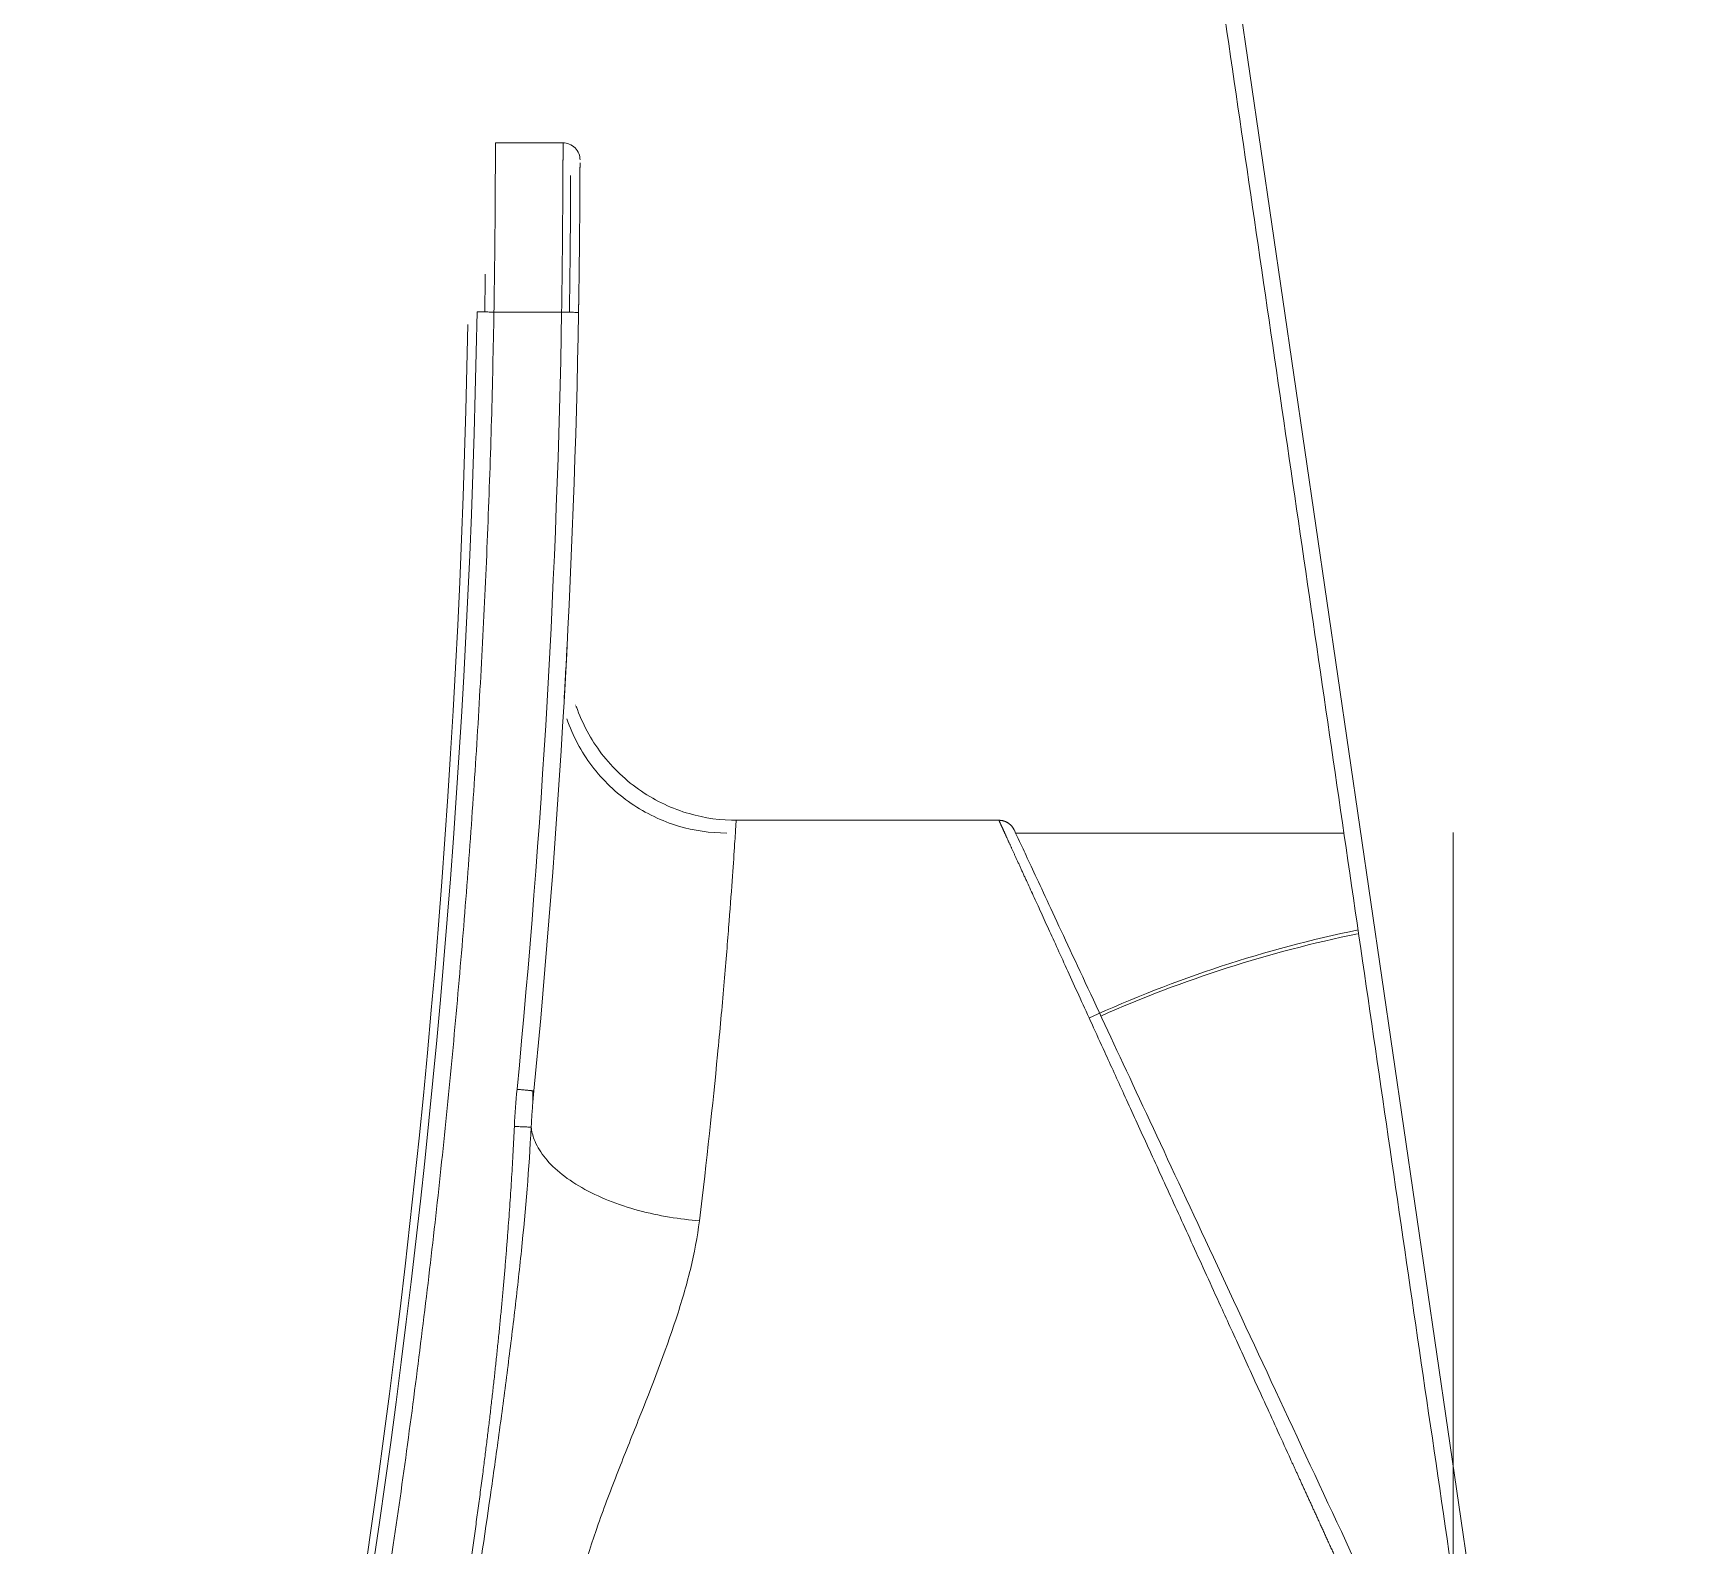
# Model space of a CAD drawing. Header units: millimetres. Extents: x 11618 to 13994, y -5897 to -2537.
# Drawn here: x 13370.9 to 13419.48, y -4752.39 to -4707.69 of the extents above; entities that cross this region are included whole.
import ezdxf

# ---------------------------------------------------------------- set-up
doc = ezdxf.new("R2010")
doc.units = ezdxf.units.MM

msp = doc.modelspace()

# ---------------------------------------------------------------- linework, layer by layer
at = {"linetype": 'Continuous', "lineweight": 13, "extrusion": (-1, -2.22045e-16, 0)}
for p, q in [((13405.601, -4700.154), (13419.48, -4795.171)), ((13384.535, -4715.947), (13386.535, -4715.947))]:
    msp.add_line(p, q, dxfattribs=at)
at = {"linetype": 'Continuous', "lineweight": 18, "extrusion": (-1, -2.22045e-16, 0)}
for p, q in [((13386.578, -4710.947), (13384.578, -4710.947)), ((13391.694, -4730.967), (13399.46, -4730.967)), ((13399.956, -4731.346), (13409.66, -4731.346))]:
    msp.add_line(p, q, dxfattribs=at)
at = {"linetype": 'Continuous', "lineweight": 18, "extrusion": (0, 0, -1)}
for centre, end in [((-13098.694, -4710.947), 196.38888), ((-13098.417, -4711.326), 197.2908)]:
    msp.add_arc(centre, 285.385, 181.00213, end, dxfattribs=at)
at = {"linetype": 'Continuous', "lineweight": 18}
for centre, radius, start, end in [((13098.694, -4710.947), 288.385, 354.42462, 359.00483), ((13417.541, -4770.448), 37, 101.6359, 114.6039)]:
    msp.add_arc(centre, radius, start, end, dxfattribs=at)
at = {"linetype": 'Continuous', "lineweight": 13}
msp.add_ellipse((13417.541, -4770.368), major_axis=(37, 0), ratio=0.994731, start_param=1.77424, end_param=1.990134, dxfattribs=at)
at = {"linetype": 'Continuous', "lineweight": 18}
for points, degree in [([(13418.998, -4795.272), (13405.114, -4700.225)], 1), ([(13384.535, -4715.947), (13384.545, -4715.293), (13384.561, -4713.987), (13384.574, -4712.318), (13384.578, -4711.219), (13384.578, -4710.947), (13384.578, -4710.947)], 3), ([(13384.264, -4715.939), (13384.269, -4715.562), (13384.274, -4715.189), (13384.278, -4714.829)], 3), ([(13385.216, -4738.917), (13385.962, -4731.278), (13386.402, -4723.621), (13386.535, -4715.947)], 3), ([(13386.956, -4727.567), (13386.953, -4727.561), (13386.95, -4727.559), (13386.947, -4727.561)], 3), ([(13386.977, -4727.627), (13386.972, -4727.612), (13386.967, -4727.605), (13386.961, -4727.607)], 3), ([(13399.729, -4731.046), (13399.604, -4730.967), (13399.457, -4730.967)], 2), ([(13399.729, -4731.046), (13399.852, -4731.126), (13399.915, -4731.259)], 2), ([(13385.138, -4740.015), (13385.156, -4739.638), (13385.182, -4739.272), (13385.216, -4738.917)], 3), ([(13385.685, -4739.284), (13385.68, -4738.956)], 1)]:
    msp.add_open_spline(points, degree=degree, dxfattribs=at)
for points, degree, knots in [([(13386.535, -4715.947), (13386.535, -4715.936), (13386.535, -4715.913), (13386.536, -4715.879), (13386.536, -4715.844), (13386.537, -4715.809), (13386.538, -4715.774), (13386.538, -4715.739), (13386.539, -4715.704), (13386.539, -4715.668), (13386.54, -4715.633), (13386.54, -4715.597), (13386.541, -4715.561), (13386.541, -4715.525), (13386.542, -4715.489), (13386.542, -4715.452), (13386.543, -4715.415), (13386.543, -4715.379), (13386.543, -4715.342), (13386.544, -4715.305), (13386.544, -4715.268), (13386.545, -4715.23), (13386.545, -4715.193), (13386.546, -4715.155), (13386.546, -4715.117), (13386.547, -4715.08), (13386.547, -4715.042), (13386.548, -4715.003), (13386.548, -4714.965), (13386.549, -4714.927), (13386.549, -4714.888), (13386.549, -4714.85), (13386.55, -4714.811), (13386.55, -4714.772), (13386.551, -4714.733), (13386.551, -4714.694), (13386.552, -4714.655), (13386.552, -4714.616), (13386.552, -4714.577), (13386.553, -4714.537), (13386.553, -4714.498), (13386.554, -4714.459), (13386.554, -4714.419), (13386.554, -4714.379), (13386.555, -4714.34), (13386.555, -4714.3), (13386.556, -4714.26), (13386.556, -4714.22), (13386.556, -4714.18), (13386.557, -4714.14), (13386.557, -4714.1), (13386.557, -4714.06), (13386.558, -4714.02), (13386.558, -4713.98), (13386.559, -4713.94), (13386.559, -4713.9), (13386.559, -4713.86), (13386.56, -4713.82), (13386.56, -4713.78), (13386.56, -4713.739), (13386.561, -4713.699), (13386.561, -4713.659), (13386.561, -4713.619), (13386.562, -4713.579), (13386.562, -4713.539), (13386.562, -4713.499), (13386.563, -4713.459), (13386.563, -4713.419), (13386.563, -4713.38), (13386.564, -4713.34), (13386.564, -4713.3), (13386.564, -4713.261), (13386.564, -4713.221), (13386.565, -4713.182), (13386.565, -4713.143), (13386.565, -4713.103), (13386.566, -4713.064), (13386.566, -4713.025), (13386.566, -4712.986), (13386.566, -4712.948), (13386.567, -4712.909), (13386.567, -4712.871), (13386.567, -4712.832), (13386.568, -4712.794), (13386.568, -4712.756), (13386.568, -4712.718), (13386.568, -4712.681), (13386.569, -4712.643), (13386.569, -4712.606), (13386.569, -4712.569), (13386.569, -4712.532), (13386.57, -4712.495), (13386.57, -4712.459), (13386.57, -4712.423), (13386.57, -4712.387), (13386.57, -4712.351), (13386.571, -4712.316), (13386.571, -4712.28), (13386.571, -4712.245), (13386.571, -4712.211), (13386.572, -4712.176), (13386.572, -4712.142), (13386.572, -4712.109), (13386.572, -4712.075), (13386.572, -4712.042), (13386.572, -4712.009), (13386.573, -4711.976), (13386.573, -4711.944), (13386.573, -4711.912), (13386.573, -4711.881), (13386.573, -4711.85), (13386.574, -4711.819), (13386.574, -4711.789), (13386.574, -4711.759), (13386.574, -4711.729), (13386.574, -4711.7), (13386.574, -4711.671), (13386.575, -4711.643), (13386.575, -4711.615), (13386.575, -4711.588), (13386.575, -4711.561), (13386.575, -4711.534), (13386.575, -4711.508), (13386.575, -4711.482), (13386.575, -4711.457), (13386.576, -4711.433), (13386.576, -4711.409), (13386.576, -4711.385), (13386.576, -4711.362), (13386.576, -4711.339), (13386.576, -4711.317), (13386.576, -4711.296), (13386.576, -4711.275), (13386.576, -4711.255), (13386.577, -4711.235), (13386.577, -4711.216), (13386.577, -4711.197), (13386.577, -4711.179), (13386.577, -4711.162), (13386.577, -4711.145), (13386.577, -4711.129), (13386.577, -4711.113), (13386.577, -4711.098), (13386.577, -4711.084), (13386.577, -4711.07), (13386.577, -4711.057), (13386.577, -4711.049), (13386.577, -4711.044), (13386.577, -4711.044)], 3, [0, 0, 0, 0, 0.004985, 0.009997, 0.015035, 0.0201, 0.025191, 0.030308, 0.035452, 0.040622, 0.045819, 0.051042, 0.056291, 0.061567, 0.06687, 0.072199, 0.077554, 0.082936, 0.088344, 0.093778, 0.099239, 0.104727, 0.110241, 0.115781, 0.121348, 0.126941, 0.13256, 0.138206, 0.143879, 0.149578, 0.155303, 0.161055, 0.166833, 0.172637, 0.178468, 0.184326, 0.19021, 0.19612, 0.202057, 0.20802, 0.214009, 0.220025, 0.226068, 0.232137, 0.238232, 0.244354, 0.250502, 0.256677, 0.262878, 0.269105, 0.275359, 0.28164, 0.287946, 0.29428, 0.300639, 0.307025, 0.313438, 0.319877, 0.326342, 0.332834, 0.339352, 0.345897, 0.352468, 0.359066, 0.36569, 0.37234, 0.379017, 0.38572, 0.39245, 0.399206, 0.405989, 0.412798, 0.419634, 0.426495, 0.433384, 0.440299, 0.44724, 0.454207, 0.461202, 0.468222, 0.475269, 0.482342, 0.489442, 0.496568, 0.503721, 0.5109, 0.518106, 0.525338, 0.532596, 0.539881, 0.547192, 0.55453, 0.561894, 0.569285, 0.576702, 0.584146, 0.591615, 0.599112, 0.606635, 0.614184, 0.621759, 0.629362, 0.63699, 0.644645, 0.652327, 0.660034, 0.667769, 0.675529, 0.683317, 0.69113, 0.69897, 0.706837, 0.714729, 0.722649, 0.730595, 0.738567, 0.746565, 0.754591, 0.762642, 0.77072, 0.778824, 0.786955, 0.795112, 0.803296, 0.811506, 0.819743, 0.828006, 0.836295, 0.844611, 0.852954, 0.861322, 0.869718, 0.878139, 0.886587, 0.895062, 0.903563, 0.91209, 0.920644, 0.929224, 0.937831, 0.946464, 0.955124, 0.96381, 0.972522, 0.981261, 0.990026, 0.998818, 1, 1, 1, 1]), ([(13387.078, -4711.448), (13387.078, -4711.389), (13387.057, -4711.262), (13386.943, -4711.084), (13386.764, -4710.969), (13386.637, -4710.947), (13386.578, -4710.947)], 3, [0, 0, 0, 0, 0.249564, 0.49971, 0.749856, 1, 1, 1, 1]), ([(13387.035, -4715.956), (13387.035, -4715.946), (13387.035, -4715.924), (13387.036, -4715.892), (13387.036, -4715.859), (13387.037, -4715.825), (13387.038, -4715.79), (13387.038, -4715.754), (13387.039, -4715.718), (13387.039, -4715.68), (13387.04, -4715.642), (13387.041, -4715.603), (13387.041, -4715.564), (13387.042, -4715.523), (13387.043, -4715.482), (13387.043, -4715.44), (13387.044, -4715.397), (13387.045, -4715.353), (13387.045, -4715.309), (13387.046, -4715.263), (13387.047, -4715.217), (13387.047, -4715.171), (13387.048, -4715.123), (13387.049, -4715.075), (13387.049, -4715.026), (13387.05, -4714.977), (13387.051, -4714.926), (13387.051, -4714.875), (13387.052, -4714.824), (13387.053, -4714.772), (13387.054, -4714.719), (13387.054, -4714.665), (13387.055, -4714.611), (13387.056, -4714.556), (13387.056, -4714.501), (13387.057, -4714.445), (13387.058, -4714.389), (13387.058, -4714.332), (13387.059, -4714.275), (13387.06, -4714.217), (13387.06, -4714.159), (13387.061, -4714.1), (13387.062, -4714.041), (13387.062, -4713.982), (13387.063, -4713.922), (13387.063, -4713.862), (13387.064, -4713.802), (13387.065, -4713.741), (13387.065, -4713.68), (13387.066, -4713.619), (13387.066, -4713.558), (13387.067, -4713.497), (13387.067, -4713.436), (13387.068, -4713.375), (13387.068, -4713.313), (13387.069, -4713.252), (13387.069, -4713.191), (13387.07, -4713.13), (13387.07, -4713.07), (13387.071, -4713.009), (13387.071, -4712.949), (13387.072, -4712.889), (13387.072, -4712.83), (13387.073, -4712.771), (13387.073, -4712.713), (13387.073, -4712.655), (13387.074, -4712.598), (13387.074, -4712.538), (13387.074, -4712.478), (13387.075, -4712.416), (13387.075, -4712.356), (13387.075, -4712.29), (13387.076, -4712.194), (13387.076, -4712.052), (13387.077, -4711.867), (13387.077, -4711.749), (13387.077, -4711.691), (13387.077, -4711.688), (13387.077, -4711.685), (13387.077, -4711.682), (13387.077, -4711.678), (13387.077, -4711.674), (13387.078, -4711.669), (13387.078, -4711.664), (13387.078, -4711.659), (13387.078, -4711.654), (13387.078, -4711.648), (13387.078, -4711.642), (13387.078, -4711.635), (13387.078, -4711.629), (13387.078, -4711.622), (13387.078, -4711.615), (13387.078, -4711.608), (13387.078, -4711.601), (13387.078, -4711.593), (13387.078, -4711.585), (13387.078, -4711.578), (13387.078, -4711.57), (13387.078, -4711.562), (13387.078, -4711.554), (13387.078, -4711.546), (13387.078, -4711.539), (13387.078, -4711.535), (13387.078, -4711.533)], 3, [0, 0, 0, 0, 0.005075, 0.010285, 0.015631, 0.021111, 0.026727, 0.032479, 0.038365, 0.044386, 0.050543, 0.056834, 0.06326, 0.069821, 0.076517, 0.083348, 0.090313, 0.097413, 0.104648, 0.112018, 0.119522, 0.127161, 0.134935, 0.142843, 0.150886, 0.159064, 0.167376, 0.175824, 0.184405, 0.193121, 0.201972, 0.210958, 0.220077, 0.229332, 0.238721, 0.248244, 0.257902, 0.267694, 0.27762, 0.28768, 0.297875, 0.308204, 0.318666, 0.329263, 0.339993, 0.350857, 0.361854, 0.372984, 0.384248, 0.395645, 0.407175, 0.418838, 0.430633, 0.442562, 0.454624, 0.466818, 0.479146, 0.491607, 0.504201, 0.516929, 0.529791, 0.542787, 0.555919, 0.569186, 0.58259, 0.59613, 0.609809, 0.623625, 0.639473, 0.655324, 0.67118, 0.687041, 0.709389, 0.75242, 0.816161, 0.900608, 0.901772, 0.903134, 0.904694, 0.906452, 0.908408, 0.910562, 0.912914, 0.915464, 0.918212, 0.921158, 0.924302, 0.927644, 0.931184, 0.934922, 0.938858, 0.942991, 0.947323, 0.951852, 0.956579, 0.961504, 0.966626, 0.971947, 0.977464, 0.98318, 0.989093, 0.995204, 1, 1, 1, 1]), ([(13386.764, -4715.95), (13386.765, -4715.948), (13386.765, -4715.931), (13386.765, -4715.901), (13386.766, -4715.86), (13386.767, -4715.818), (13386.767, -4715.775), (13386.768, -4715.731), (13386.769, -4715.687), (13386.769, -4715.642), (13386.77, -4715.596), (13386.771, -4715.549), (13386.771, -4715.502), (13386.772, -4715.453), (13386.773, -4715.405), (13386.773, -4715.355), (13386.774, -4715.305), (13386.775, -4715.254), (13386.775, -4715.202), (13386.776, -4715.15), (13386.777, -4715.097), (13386.777, -4715.043), (13386.778, -4714.989), (13386.779, -4714.935), (13386.78, -4714.879), (13386.78, -4714.824), (13386.781, -4714.767), (13386.782, -4714.71), (13386.782, -4714.653), (13386.783, -4714.595), (13386.784, -4714.537), (13386.784, -4714.478), (13386.785, -4714.419), (13386.785, -4714.36), (13386.786, -4714.3), (13386.787, -4714.24), (13386.787, -4714.18), (13386.788, -4714.119), (13386.788, -4714.059), (13386.789, -4713.998), (13386.79, -4713.937), (13386.79, -4713.875), (13386.791, -4713.814), (13386.791, -4713.753), (13386.792, -4713.692), (13386.792, -4713.631), (13386.793, -4713.569), (13386.793, -4713.509), (13386.794, -4713.448), (13386.794, -4713.387), (13386.795, -4713.327), (13386.795, -4713.268), (13386.795, -4713.208), (13386.796, -4713.149), (13386.796, -4713.091), (13386.797, -4713.033), (13386.797, -4712.976), (13386.797, -4712.917), (13386.798, -4712.856), (13386.798, -4712.795), (13386.798, -4712.735), (13386.799, -4712.668), (13386.799, -4712.573), (13386.8, -4712.431), (13386.8, -4712.245), (13386.801, -4712.128), (13386.801, -4712.069), (13386.801, -4712.067), (13386.801, -4712.064), (13386.801, -4712.06), (13386.801, -4712.056), (13386.801, -4712.052), (13386.801, -4712.048), (13386.801, -4712.043), (13386.801, -4712.037), (13386.801, -4712.032), (13386.801, -4712.026), (13386.801, -4712.02), (13386.801, -4712.014), (13386.801, -4712.007), (13386.801, -4712), (13386.801, -4711.993), (13386.801, -4711.986), (13386.801, -4711.979), (13386.801, -4711.971), (13386.801, -4711.964), (13386.801, -4711.956), (13386.801, -4711.948), (13386.801, -4711.94), (13386.801, -4711.933), (13386.801, -4711.925), (13386.801, -4711.918), (13386.801, -4711.913), (13386.801, -4711.911)], 3, [0, 0, 0, 0, 0.001378, 0.008373, 0.015511, 0.022793, 0.030218, 0.037787, 0.0455, 0.053357, 0.061357, 0.069501, 0.077788, 0.086219, 0.094793, 0.103511, 0.112373, 0.121378, 0.130526, 0.139818, 0.149254, 0.158833, 0.168555, 0.178421, 0.18843, 0.198582, 0.208878, 0.219317, 0.229899, 0.240624, 0.251492, 0.262503, 0.273657, 0.284953, 0.296392, 0.307974, 0.319697, 0.331563, 0.343571, 0.35572, 0.368012, 0.380445, 0.39302, 0.405737, 0.418595, 0.431596, 0.444738, 0.458022, 0.471448, 0.485017, 0.498728, 0.512583, 0.526582, 0.540726, 0.555015, 0.56945, 0.584032, 0.598762, 0.615656, 0.632554, 0.649458, 0.666366, 0.690191, 0.736065, 0.804016, 0.894041, 0.895282, 0.896734, 0.898398, 0.900272, 0.902357, 0.904654, 0.907161, 0.90988, 0.912809, 0.91595, 0.919302, 0.922864, 0.926638, 0.930623, 0.934818, 0.939225, 0.943843, 0.948671, 0.95371, 0.95896, 0.964421, 0.970093, 0.975976, 0.982069, 0.988373, 0.994887, 1, 1, 1, 1]), ([(13384.035, -4715.939), (13384.035, -4715.939), (13384.056, -4715.939), (13384.17, -4715.941), (13384.348, -4715.944), (13384.476, -4715.946), (13384.535, -4715.947)], 3, [0, 0, 0, 0, 0.249074, 0.499386, 0.749699, 1, 1, 1, 1]), ([(13386.7, -4725.711), (13386.7, -4725.711), (13386.699, -4725.727), (13386.696, -4725.799), (13386.688, -4725.944), (13386.675, -4726.192), (13386.654, -4726.584), (13386.632, -4726.994), (13386.616, -4727.277), (13386.61, -4727.369)], 3, [0, 0, 0, 0, 0.117713, 0.239954, 0.362564, 0.546098, 0.730227, 0.915463, 1, 1, 1, 1]), ([(13391.737, -4730.967), (13391.241, -4730.969), (13390.254, -4730.835), (13388.83, -4730.169), (13387.65, -4729.051), (13387.15, -4728.115), (13386.966, -4727.597)], 3, [0, 0, 0, 0, 0.232293, 0.483896, 0.743957, 1, 1, 1, 1]), ([(13391.417, -4731.346), (13390.922, -4731.343), (13389.941, -4731.202), (13388.528, -4730.529), (13387.36, -4729.411), (13386.867, -4728.479), (13386.686, -4727.964)], 3, [0, 0, 0, 0, 0.232738, 0.484458, 0.744309, 1, 1, 1, 1]), ([(13410.189, -4754.464), (13410.177, -4754.437), (13410.153, -4754.385), (13410.117, -4754.307), (13410.081, -4754.229), (13410.046, -4754.151), (13410.011, -4754.074), (13409.976, -4753.998), (13409.941, -4753.922), (13409.907, -4753.846), (13409.873, -4753.771), (13409.839, -4753.697), (13409.805, -4753.622), (13409.771, -4753.549), (13409.738, -4753.476), (13409.704, -4753.403), (13409.671, -4753.331), (13409.639, -4753.259), (13409.606, -4753.187), (13409.574, -4753.116), (13409.542, -4753.046), (13409.51, -4752.976), (13409.478, -4752.907), (13409.447, -4752.838), (13409.415, -4752.769), (13409.384, -4752.701), (13409.353, -4752.633), (13409.323, -4752.566), (13409.292, -4752.5), (13409.262, -4752.434), (13409.232, -4752.368), (13409.202, -4752.303), (13409.173, -4752.238), (13409.143, -4752.174), (13409.114, -4752.11), (13409.085, -4752.046), (13409.057, -4751.983), (13409.028, -4751.921), (13409, -4751.859), (13408.972, -4751.798), (13408.944, -4751.737), (13408.916, -4751.676), (13408.889, -4751.616), (13408.862, -4751.557), (13408.835, -4751.497), (13408.808, -4751.439), (13408.781, -4751.381), (13408.755, -4751.323), (13408.729, -4751.266), (13408.703, -4751.209), (13408.677, -4751.153), (13408.652, -4751.097), (13408.626, -4751.042), (13408.601, -4750.987), (13408.577, -4750.932), (13408.552, -4750.878), (13408.527, -4750.825), (13408.503, -4750.772), (13408.479, -4750.719), (13408.455, -4750.667), (13408.432, -4750.616), (13408.408, -4750.565), (13408.385, -4750.514), (13408.362, -4750.464), (13408.34, -4750.414), (13408.317, -4750.365), (13408.295, -4750.316), (13408.273, -4750.268), (13408.251, -4750.22), (13408.229, -4750.172), (13408.208, -4750.125), (13408.187, -4750.079), (13408.166, -4750.033), (13408.145, -4749.987), (13408.124, -4749.942), (13408.104, -4749.898), (13407.965, -4749.594), (13407.714, -4749.043), (13407.355, -4748.257), (13407.011, -4747.504), (13406.682, -4746.784), (13406.368, -4746.097), (13405.885, -4745.039), (13405.251, -4743.648), (13404.492, -4741.983), (13403.795, -4740.458), (13403.162, -4739.073), (13402.64, -4737.932), (13402.213, -4736.995), (13401.862, -4736.226), (13401.536, -4735.511), (13401.234, -4734.849), (13400.956, -4734.242), (13400.703, -4733.688), (13400.474, -4733.188), (13400.328, -4732.869), (13400.248, -4732.693), (13400.224, -4732.64), (13400.2, -4732.588), (13400.177, -4732.537), (13400.154, -4732.487), (13400.131, -4732.437), (13400.109, -4732.389), (13400.087, -4732.341), (13400.066, -4732.294), (13400.045, -4732.248), (13400.024, -4732.202), (13400.004, -4732.158), (13399.984, -4732.114), (13399.964, -4732.071), (13399.945, -4732.029), (13399.926, -4731.987), (13399.908, -4731.947), (13399.89, -4731.907), (13399.872, -4731.868), (13399.855, -4731.83), (13399.838, -4731.793), (13399.821, -4731.757), (13399.805, -4731.721), (13399.789, -4731.686), (13399.774, -4731.652), (13399.759, -4731.619), (13399.744, -4731.587), (13399.729, -4731.555), (13399.715, -4731.525), (13399.702, -4731.495), (13399.689, -4731.466), (13399.676, -4731.438), (13399.663, -4731.41), (13399.651, -4731.384), (13399.639, -4731.358), (13399.628, -4731.333), (13399.617, -4731.309), (13399.606, -4731.286), (13399.596, -4731.264), (13399.586, -4731.242), (13399.577, -4731.221), (13399.568, -4731.201), (13399.559, -4731.182), (13399.55, -4731.164), (13399.542, -4731.146), (13399.535, -4731.13), (13399.527, -4731.114), (13399.521, -4731.099), (13399.514, -4731.084), (13399.508, -4731.071), (13399.502, -4731.058), (13399.497, -4731.047), (13399.492, -4731.036), (13399.487, -4731.025), (13399.483, -4731.016), (13399.479, -4731.008), (13399.475, -4731), (13399.472, -4730.993), (13399.469, -4730.987), (13399.467, -4730.982), (13399.465, -4730.977), (13399.463, -4730.974), (13399.462, -4730.971), (13399.461, -4730.969), (13399.46, -4730.968), (13399.46, -4730.967), (13399.46, -4730.967)], 3, [0, 0, 0, 0, 0.002219, 0.004426, 0.006619, 0.0088, 0.010968, 0.013123, 0.015265, 0.017394, 0.01951, 0.021614, 0.023704, 0.025782, 0.027847, 0.029899, 0.031938, 0.033964, 0.035978, 0.037978, 0.039966, 0.041941, 0.043903, 0.045852, 0.047788, 0.049712, 0.051622, 0.05352, 0.055405, 0.057277, 0.059136, 0.060982, 0.062815, 0.064636, 0.066443, 0.068238, 0.07002, 0.071789, 0.073545, 0.075288, 0.077019, 0.078737, 0.080441, 0.082133, 0.083812, 0.085478, 0.087131, 0.088772, 0.090399, 0.092014, 0.093616, 0.095205, 0.096781, 0.098344, 0.099895, 0.101432, 0.102957, 0.104468, 0.105967, 0.107453, 0.108927, 0.110387, 0.111834, 0.113269, 0.114691, 0.1161, 0.117496, 0.118879, 0.120249, 0.121607, 0.122951, 0.124283, 0.125602, 0.126908, 0.128201, 0.129481, 0.130748, 0.154321, 0.17712, 0.199145, 0.220396, 0.240874, 0.260579, 0.315953, 0.36906, 0.419913, 0.468529, 0.514923, 0.547263, 0.579119, 0.6105, 0.641414, 0.67187, 0.701878, 0.731447, 0.760587, 0.764295, 0.768, 0.771703, 0.775402, 0.779098, 0.782792, 0.786482, 0.79017, 0.793855, 0.797537, 0.801217, 0.804893, 0.808567, 0.812238, 0.815907, 0.819572, 0.823235, 0.826896, 0.830554, 0.834209, 0.837862, 0.841512, 0.84516, 0.848806, 0.852449, 0.856089, 0.859727, 0.863363, 0.866996, 0.870627, 0.874256, 0.877882, 0.881506, 0.885128, 0.888748, 0.892366, 0.895981, 0.899594, 0.903205, 0.906814, 0.910421, 0.914026, 0.917629, 0.92123, 0.924829, 0.928426, 0.932022, 0.935615, 0.939206, 0.942796, 0.946384, 0.94997, 0.953554, 0.957136, 0.960717, 0.964296, 0.967874, 0.971449, 0.975024, 0.978596, 0.982167, 0.985737, 0.989305, 0.992871, 0.996436, 1, 1, 1, 1]), ([(13410.642, -4754.263), (13409.934, -4752.745), (13408.522, -4749.718), (13406.492, -4745.363), (13404.627, -4741.363), (13402.993, -4737.859), (13401.656, -4734.993), (13400.662, -4732.86), (13400.052, -4731.554), (13399.914, -4731.256), (13399.914, -4731.256), (13399.914, -4731.256)], 3, [0, 0, 0, 0, 0.124997, 0.249995, 0.374992, 0.499989, 0.624986, 0.749984, 0.874981, 0.999978, 1, 1, 1, 1]), ([(13412.892, -4753.46), (13412.892, -4752.483), (13412.892, -4751.51), (13412.892, -4749.014), (13412.892, -4747.507), (13412.892, -4744.626), (13412.892, -4743.252), (13412.892, -4740.654), (13412.892, -4739.43), (13412.892, -4737.773), (13412.892, -4737.25), (13412.892, -4736.26), (13412.892, -4734.859), (13412.892, -4733.005), (13412.892, -4732.098), (13412.892, -4731.638), (13412.892, -4731.522), (13412.892, -4731.367), (13412.892, -4731.327), (13412.892, -4731.325), (13412.892, -4731.481), (13412.892, -4732.088), (13412.892, -4732.539), (13412.892, -4733.437), (13412.892, -4733.774), (13412.892, -4734.513), (13412.892, -4734.915), (13412.892, -4735.78), (13412.892, -4736.242), (13412.892, -4737.231), (13412.892, -4737.759), (13412.892, -4738.869), (13412.892, -4739.451), (13412.892, -4740.656), (13412.892, -4741.279), (13412.892, -4743.221), (13412.892, -4744.615), (13412.892, -4748.949), (13412.892, -4752.027), (13412.892, -4755.199)], 3, [0, 0, 0, 0, 0.0402, 0.0402, 0.104187, 0.104187, 0.168173, 0.168173, 0.23216, 0.23216, 0.264153, 0.264153, 0.296147, 0.360133, 0.42412, 0.42412, 0.456113, 0.456113, 0.488107, 0.488107, 0.552093, 0.552093, 0.61608, 0.61608, 0.648073, 0.648073, 0.680067, 0.680067, 0.71206, 0.71206, 0.744053, 0.744053, 0.776047, 0.776047, 0.80804, 0.80804, 0.872027, 0.872027, 1, 1, 1, 1]), ([(13383.608, -4754.49), (13384.227, -4750.437), (13384.601, -4746.915), (13384.984, -4743.308), (13385.138, -4740.015)], 2, [0, 0, 0, 0.5, 0.5, 1, 1, 1]), ([(13383.892, -4754.533), (13384.076, -4753.331), (13384.256, -4752.129), (13384.515, -4750.324), (13384.642, -4749.421), (13384.804, -4748.216), (13384.922, -4747.312), (13385.036, -4746.407), (13385.183, -4745.199), (13385.284, -4744.291), (13385.471, -4742.474), (13385.572, -4741.259), (13385.635, -4740.038)], 3, [0, 0, 0, 0, 0.25, 0.25, 0.375, 0.4375, 0.5, 0.5625, 0.625, 0.75, 0.75, 1, 1, 1, 1])]:
    msp.add_open_spline(points, degree=degree, knots=knots, dxfattribs=at)
at = {"linetype": 'Continuous', "lineweight": 13}
for points, knots in [([(13386.577, -4711.044), (13386.577, -4711.04), (13386.578, -4711.033), (13386.578, -4711.023), (13386.578, -4711.013), (13386.578, -4711.003), (13386.578, -4710.994), (13386.578, -4710.986), (13386.578, -4710.979), (13386.578, -4710.972), (13386.578, -4710.967), (13386.578, -4710.961), (13386.578, -4710.957), (13386.578, -4710.954), (13386.578, -4710.951), (13386.578, -4710.949), (13386.578, -4710.948), (13386.578, -4710.947), (13386.578, -4710.947)], [0, 0, 0, 0, 0.05337, 0.115185, 0.177185, 0.23937, 0.301739, 0.364294, 0.427033, 0.489957, 0.553066, 0.616359, 0.679837, 0.7435, 0.807348, 0.871381, 0.935598, 1, 1, 1, 1]), ([(13386.535, -4715.947), (13386.594, -4715.948), (13386.721, -4715.951), (13386.899, -4715.954), (13387.014, -4715.956), (13387.035, -4715.956), (13387.035, -4715.956)], [0, 0, 0, 0, 0.250144, 0.50029, 0.750436, 1, 1, 1, 1]), ([(13390.609, -4742.804), (13390.827, -4741.012), (13391.09, -4738.539), (13391.338, -4735.809), (13391.526, -4733.498), (13391.634, -4731.913), (13391.686, -4731.102), (13391.694, -4730.967), (13391.694, -4730.967), (13391.694, -4730.967)], [0, 0, 0, 0, 0.249993, 0.374989, 0.499985, 0.749978, 0.874975, 0.999971, 1, 1, 1, 1]), ([(13385.714, -4738.965), (13385.712, -4738.99), (13385.707, -4739.04), (13385.7, -4739.114), (13385.693, -4739.189), (13385.687, -4739.264), (13385.681, -4739.34), (13385.675, -4739.416), (13385.669, -4739.493), (13385.664, -4739.569), (13385.658, -4739.647), (13385.653, -4739.724), (13385.649, -4739.802), (13385.644, -4739.881), (13385.64, -4739.959), (13385.637, -4740.012), (13385.636, -4740.038)], [0, 0, 0, 0, 0.069238, 0.138821, 0.208746, 0.279011, 0.349615, 0.420556, 0.491831, 0.56344, 0.635381, 0.707651, 0.78025, 0.853175, 0.926426, 1, 1, 1, 1]), ([(13385.138, -4740.015), (13385.166, -4740.016), (13385.195, -4740.017), (13385.254, -4740.02), (13385.283, -4740.022), (13385.342, -4740.024), (13385.37, -4740.026), (13385.425, -4740.028), (13385.451, -4740.029), (13385.499, -4740.032), (13385.52, -4740.033), (13385.558, -4740.034), (13385.575, -4740.035), (13385.602, -4740.036), (13385.612, -4740.037), (13385.628, -4740.038), (13385.633, -4740.038), (13385.635, -4740.038)], [0, 0, 0, 0, 0.125, 0.125, 0.25, 0.25, 0.375, 0.375, 0.5, 0.5, 0.625, 0.625, 0.75, 0.75, 0.875, 0.875, 1, 1, 1, 1]), ([(13390.609, -4742.804), (13390.034, -4742.761), (13389.101, -4742.613), (13387.91, -4742.219), (13387.106, -4741.836), (13386.447, -4741.384), (13385.972, -4740.894), (13385.715, -4740.437), (13385.648, -4740.156), (13385.635, -4740.038)], [0, 0, 0, 0, 0.257269, 0.38603, 0.514791, 0.643552, 0.772313, 0.901074, 1, 1, 1, 1]), ([(13386.734, -4754.967), (13386.937, -4753.868), (13387.411, -4752.275), (13388.193, -4750.219), (13389.009, -4748.193), (13389.789, -4746.187), (13390.365, -4744.241), (13390.551, -4743.281), (13390.609, -4742.804)], [0, 0, 0, 0, 0.25, 0.375, 0.5, 0.75, 0.875, 1, 1, 1, 1])]:
    msp.add_open_spline(points, degree=3, knots=knots, dxfattribs=at)
for points, weights in [([(13372.962, -4791.611), (13380.205, -4766.986), (13384.086, -4741.612), (13384.535, -4715.947)], [1, 0.993999126829, 0.993999126829, 1]), ([(13385.714, -4738.965), (13385.714, -4738.965), (13385.508, -4738.945), (13385.216, -4738.917)], [1.00000626835, 0.804737800977, 0.804735711523, 0.999999999993])]:
    msp.add_rational_spline(points, weights, degree=3, dxfattribs=at)

doc.saveas('drawing.dxf')
